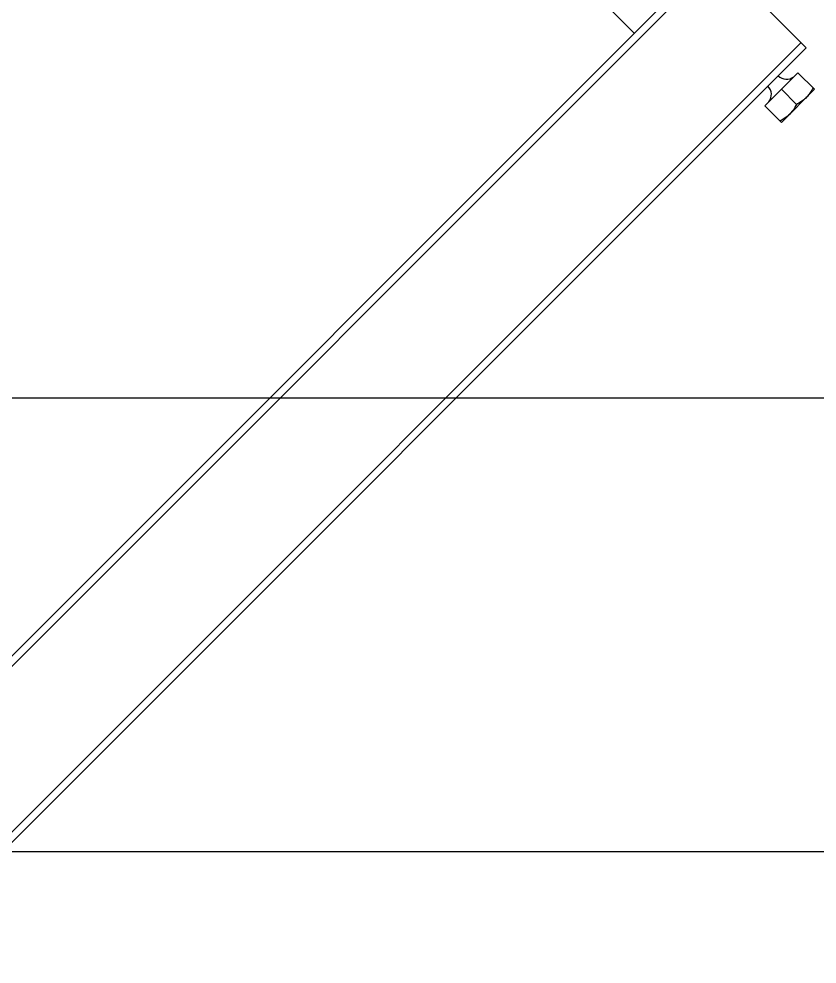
# Model space of a CAD drawing. Extents: x 1635833 to 4277885, y 16914845 to 35313750.
# Drawn here: x 2221310 to 2222894, y 17883398 to 17885273 of the extents above; entities that cross this region are included whole.
import ezdxf

# ---------------------------------------------------------------- set-up
doc = ezdxf.new("R2010")
doc.units = 0
doc.header["$LTSCALE"] = 1000
doc.header["$MEASUREMENT"] = 0
doc.layers.add('02___PRT_ALL_AXES', color=7, linetype='Continuous')
doc.layers.add('JZ_0', color=7, linetype='Continuous')

# ---------------------------------------------------------------- blocks, each defined once
blk = doc.blocks.new('抗震大样2')
at = {"color": 2, "linetype": 'Continuous'}
for p, q in [((4531.2, -2941.1), (7850.5, 378.2)), ((8114.9, 113.9), (7850.5, 378.2)), ((4545.9, -2955.7), (7865.2, 363.5)), ((4780.9, -3190.7), (8100.2, 128.5)), ((8114.9, 113.9), (4795.6, -3205.4))]:
    blk.add_line(p, q, dxfattribs=at)
at = {"color": 5, "linetype": 'Continuous'}
for p, q in [((7533.2, 249), (7627.2, 155)), ((8091.4, 43.4), (7997.4, -50.6))]:
    blk.add_line(p, q, dxfattribs=at)
at = {"layer": '02___PRT_ALL_AXES', "color": 5, "linetype": 'Continuous'}
for p, q in [((8138.4, -3.6), (8091.4, 43.4)), ((8138.4, -3.6), (8044.4, -97.6)), ((8087.2, -46.4), (8044.4, -3.6)), ((7997.4, -50.6), (8044.4, -97.6))]:
    blk.add_line(p, q, dxfattribs=at)
for centre, start, end in [((8059.3, 58.3), 225, 307.3719), ((7982.5, -18.5), 322.6281, 45)]:
    blk.add_arc(centre, 33.5, start, end, dxfattribs=at)
for points, start_tangent, end_tangent in [([(8134.2, 0.6), (8130.8, -5.8), (8127.2, -11.7), (8123.4, -17.2), (8119.3, -22.4), (8114.9, -27.1)], (-0.447214, -0.894427), (-0.707107, -0.707107)), ([(8087.2, -46.4), (8083.8, -52.8), (8080.2, -58.7), (8076.4, -64.2), (8072.3, -69.3), (8067.9, -74.1)], (-0.447214, -0.894427), (-0.707107, -0.707107)), ([(8114.9, -27.1), (8110.1, -31.6), (8104.9, -35.7), (8099.5, -39.5), (8093.6, -43), (8087.2, -46.4)], (-0.707107, -0.707106), (-0.894427, -0.447214)), ([(8067.9, -74.1), (8063.1, -78.6), (8057.9, -82.7), (8052.5, -86.5), (8046.6, -90), (8040.2, -93.4)], (-0.707107, -0.707106), (-0.894427, -0.447214))]:
    blk.add_spline(points, degree=3, dxfattribs=dict(at, start_tangent=start_tangent, end_tangent=end_tangent))

msp = doc.modelspace()

# ---------------------------------------------------------------- linework, layer by layer
at = {"layer": 'JZ_0', "color": 8}
for p, q in [((2207006.753, 17884521.315), (2224239.742, 17884521.315)), ((2207006.753, 17883621.315), (2224239.742, 17883621.315))]:
    msp.add_line(p, q, dxfattribs=at)

# ---------------------------------------------------------------- block references
at = {"xscale": 0.7, "yscale": 0.7, "zscale": 0.7}
msp.add_blockref('抗震大样2', (2217191.739, 17885136.195), dxfattribs=at)

doc.saveas('drawing.dxf')
